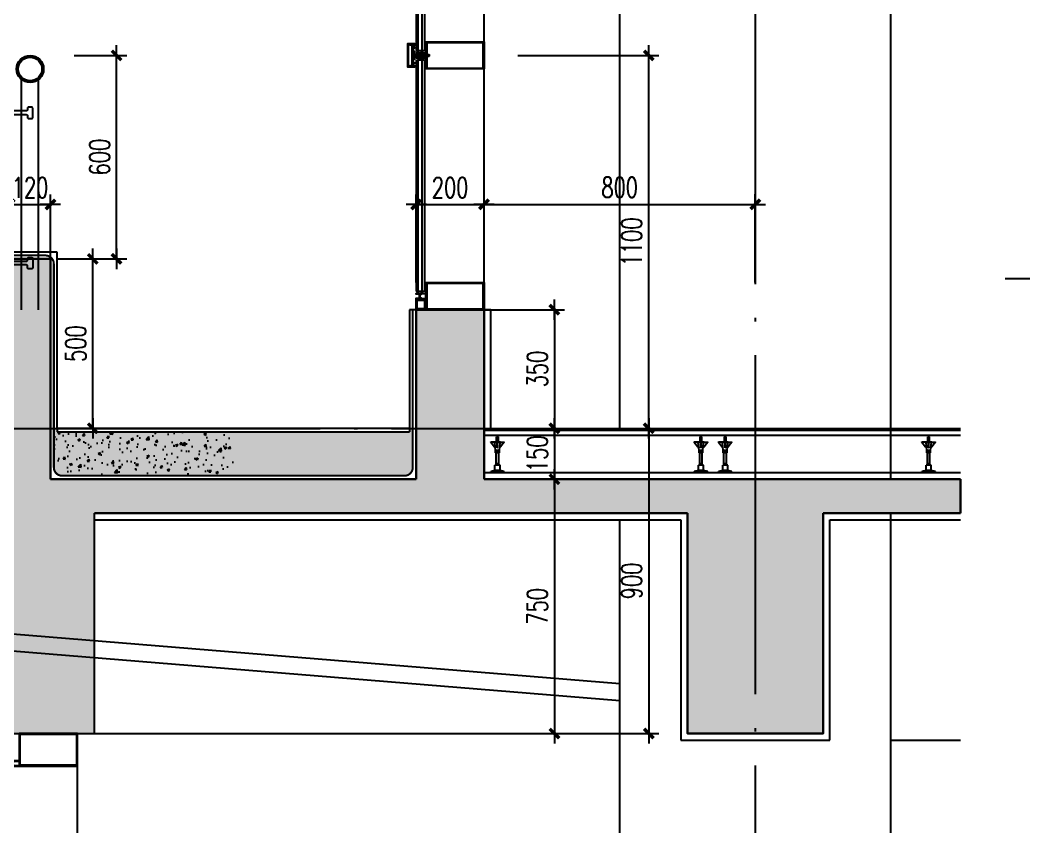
# Model space of a CAD drawing. Extents: x 1980812 to 2578970, y -669191 to 284498.
# Drawn here: x 2391401 to 2394361, y -397018 to -394620 of the extents above; entities that cross this region are included whole.
import ezdxf
from ezdxf.enums import TextEntityAlignment as Align

# ---------------------------------------------------------------- set-up
doc = ezdxf.new("R2010")
doc.units = 0
doc.header["$LTSCALE"] = 1000
doc.header["$MEASUREMENT"] = 0
for name, pattern in [('CENTER', [2, 1.25, -0.25, 0.25, -0.25]), ('DASH', [0.35, 0.25, -0.1]), ('DOTE', [2.42, 2, -0.2, 0.02, -0.2]), ('HIDDEN', [0.375, 0.25, -0.125]), ('HIDDEN2', [0.1875, 0.125, -0.0625])]:
    doc.linetypes.add(name, pattern=pattern)
for name, color, linetype in [('A-SECT-MBND-FINE', 252, 'Continuous'), ('A-SECT-MCUT', 1, 'Continuous'), ('A-SECT-MCUT-FINE', 137, 'Continuous'), ('DIM_ELEV', 3, 'Continuous'), ('DIM_IDEN', 3, 'Continuous'), ('dote', 1, 'DOTE'), ('ELEV-4-RAIL', 251, 'Continuous'), ('SF', 1, 'Continuous'), ('TEXT', 7, 'Continuous'), ('WALL', 4, 'Continuous'), ('WINDOW', 2, 'Continuous'), ('可见看线', 63, 'Continuous'), ('建筑辅助线', 231, 'Continuous'), ('柱墙填充', 181, 'Continuous'), ('栏杆', 143, 'Continuous'), ('详细标注', 231, 'Continuous'), ('防水卷材', 6, 'DASH'), ('面层', 31, 'Continuous')]:
    doc.layers.add(name, color=color, linetype=linetype)
doc.styles.add('DIM_FONT', font='SIMPLEX', dxfattribs={"width": 0.7, "bigfont": 'GBCBIG'})
doc.styles.add('ROMANS', font='simplex_.ttf', dxfattribs={"width": 0.8, "height": 500})
doc.dimstyles.new('DIMN20', dxfattribs={"dimscale": 0.2, "dimtxt": 300, "dimasz": 1, "dimexe": 150, "dimexo": 0, "dimgap": 100, "dimtad": 1, "dimdec": 0, "dimzin": 0, "dimdsep": 46, "dimtxsty": 'DIM_FONT', "dimblk1": '_DIMX', "dimblk2": '_DIMX', "dimsah": 1, "dimcen": 0.09, "dimclrd": 256, "dimclre": 256, "dimclrt": 7, "dimadec": 0, "dimazin": 0, "dimtfac": 1, "dimtdec": 0, "dimtix": 1, "dimtmove": 2, "dimatfit": 3, "dimldrblk": '_DIMX', "dimfxl": 150, "dimtolj": 1, "dimtzin": 0, "dimarcsym": 0})

# ---------------------------------------------------------------- blocks, each defined once
blk = doc.blocks.new('M5x45_Pan')
at = {"color": 8, "linetype": 'HIDDEN'}
for p, q in [((0, 1.9), (45, 1.9)), ((44.4, -2.5), (44.4, 2.5)), ((0, -1.9), (45, -1.9))]:
    blk.add_line(p, q, dxfattribs=at)
at = {"color": 0, "linetype": 'ByBlock'}
blk.add_lwpolyline([(-1.4, -4.8), (0, -4.8), (0, 4.7), (-1.4, 4.7, 0.228537), (-2.2, 4.4, 0.349288), (-2.2, -4.4, 0.228537)], format="xyb", close=True, dxfattribs=at)
at = {"color": 8, "linetype": 'HIDDEN2'}
blk.add_lwpolyline([(-3.7, 0.7), (-1.8, 0.7), (-1.8, -0.8), (-3.7, -0.8)], dxfattribs=at)
at = {"color": 8, "linetype": 'ByBlock'}
blk.add_lwpolyline([(0, 2.5), (44.4, 2.5), (45, 1.9), (45, -1.9), (44.4, -2.5), (0, -2.5)], dxfattribs=at)
at = {"layer": 'TEXT', "color": 8, "linetype": 'CENTER'}
blk.add_line((48, 0), (-6.7, 0), dxfattribs=at)
at = {"layer": 'Defpoints', "color": 8, "style": 'ROMANS', "width": 0.8}
blk.add_text('M5x45', height=1, rotation=90, dxfattribs=at).set_placement((-1, 0), align=Align.MIDDLE)
blk = doc.blocks.new('_DIMX')
blk.add_line((-150, 0), (150, 0))
at = {"const_width": 50}
blk.add_lwpolyline([(-70, -70), (70, 70)], dxfattribs=at)
blk = doc.blocks.new('*D2309')
at = {"layer": 'Defpoints', "color": 0, "transparency": 16777216}
for p in [(2392868.7, -395824.7, 0), (2392868.7, -396724.7, 0), (2393254.5, -396724.7)]:
    blk.add_point(p, dxfattribs=at)
at = {"layer": '详细标注', "lineweight": -2, "transparency": 16777216}
for p, q in [((2392868.7, -395824.7), (2393284.5, -395824.7)), ((2393254.5, -395824.9), (2393254.5, -396724.5)), ((2392868.7, -396724.7), (2393284.5, -396724.7))]:
    blk.add_line(p, q, dxfattribs=at)
at = {"layer": '详细标注', "lineweight": -2, "transparency": 16777216, "xscale": 0.2, "yscale": 0.2, "zscale": 0.2}
for p, rotation in [((2393254.5, -395824.7), 90), ((2393254.5, -396724.7), 270)]:
    blk.add_blockref('_DIMX', p, dxfattribs=dict(at, rotation=rotation))
at = {"layer": '详细标注', "color": 7, "transparency": 16777216, "insert": (2393204.5, -396274.7), "char_height": 60, "attachment_point": 5, "rotation": 90, "style": 'DIM_FONT'}
blk.add_mtext('\\A1;900', dxfattribs=at)
blk = doc.blocks.new('*D2664')
at = {"layer": 'Defpoints', "color": 0, "transparency": 16777216}
for p in [(2391510.3, -395324.7, 0), (2391615.1, -395324.7, 0), (2391510.3, -395824.7, 0)]:
    blk.add_point(p, dxfattribs=at)
at = {"layer": '详细标注', "lineweight": -2, "transparency": 16777216}
for p, q in [((2391510.3, -395324.7, 0), (2391645.1, -395324.7, 0)), ((2391615.1, -395824.5, 0), (2391615.1, -395324.9, 0)), ((2391510.3, -395824.7, 0), (2391645.1, -395824.7, 0))]:
    blk.add_line(p, q, dxfattribs=at)
at = {"layer": '详细标注', "lineweight": -2, "transparency": 16777216, "xscale": 0.2, "yscale": 0.2, "zscale": 0.2}
for p, rotation in [((2391615.1, -395324.7, 0), 90), ((2391615.1, -395824.7, 0), 270)]:
    blk.add_blockref('_DIMX', p, dxfattribs=dict(at, rotation=rotation))
at = {"layer": '详细标注', "color": 7, "transparency": 16777216, "insert": (2391565.1, -395574.7, 0), "char_height": 60, "attachment_point": 5, "rotation": 90, "style": 'DIM_FONT'}
blk.add_mtext('\\A1;500', dxfattribs=at)
blk = doc.blocks.new('*D2310')
at = {"layer": 'Defpoints', "color": 0, "transparency": 16777216}
for p in [(2391560.3, -394724.7, 0), (2391685.1, -394724.7, 0), (2391580.3, -395324.7, 0)]:
    blk.add_point(p, dxfattribs=at)
at = {"layer": '详细标注', "lineweight": -2, "transparency": 16777216}
for p, q in [((2391560.3, -394724.7, 0), (2391715.1, -394724.7, 0)), ((2391685.1, -395324.5, 0), (2391685.1, -394724.9, 0)), ((2391580.3, -395324.7, 0), (2391715.1, -395324.7, 0))]:
    blk.add_line(p, q, dxfattribs=at)
at = {"layer": '详细标注', "lineweight": -2, "transparency": 16777216, "xscale": 0.2, "yscale": 0.2, "zscale": 0.2}
for p, rotation in [((2391685.1, -394724.7, 0), 90), ((2391685.1, -395324.7, 0), 270)]:
    blk.add_blockref('_DIMX', p, dxfattribs=dict(at, rotation=rotation))
at = {"layer": '详细标注', "color": 7, "transparency": 16777216, "insert": (2391635.1, -395024.7, 0), "char_height": 60, "attachment_point": 5, "rotation": 90, "style": 'DIM_FONT'}
blk.add_mtext('\\A1;600', dxfattribs=at)
blk = doc.blocks.new('A$C573D0ACE')
at = {"layer": '建筑辅助线'}
for p, q in [((-40, 89), (-40, 90)), ((-29, 89), (-40, 89)), ((-40, 89), (-29, 75.7)), ((-11, 89), (-29, 89)), ((-29, 88), (-29, 89)), ((-22.5, 90), (-22.5, 105)), ((-17.5, 105), (-22.5, 105)), ((-20, 105), (-20, 110)), ((-17.5, 90), (-17.5, 105)), ((-11, 88), (-11, 89)), ((-11, 89), (0, 89)), ((0, 89), (-11, 75.7)), ((0, 89), (0, 90)), ((-11, 88), (-29, 88)), ((-29, 75.7), (-26.4, 72.5)), ((-25.8, 65), (-27.8, 88)), ((-14.2, 65), (-25.8, 65)), ((-25.8, 57.5), (-25.8, 65)), ((-22.4, 57.5), (-22.4, 65)), ((-20.5, 72.5), (-20.5, 88)), ((-19.5, 72.5), (-20.5, 72.5)), ((-19.5, 72.5), (-19.5, 88)), ((-17.6, 57.5), (-17.6, 65)), ((-14.2, 65), (-12.2, 88)), ((-14.2, 57.5), (-14.2, 65)), ((-11, 75.7), (-13.6, 72.5)), ((-14.2, 57.5), (-25.8, 57.5)), ((-23.8, 21), (-23.8, 57.5)), ((-16.2, 21), (-16.2, 57.5)), ((-27.5, 6), (-40, 3)), ((-40, 0), (-40, 3)), ((0, 3), (-40, 3)), ((-27.5, 6), (-27.5, 21)), ((-12.5, 21), (-27.5, 21)), ((-12.5, 6), (-27.5, 6)), ((-16.2, 25), (-23.8, 26)), ((-16.2, 24), (-23.8, 25)), ((-16.2, 23), (-23.8, 24)), ((-16.2, 22), (-23.8, 23)), ((-16.2, 21), (-23.8, 22)), ((-12.5, 6), (-12.5, 21)), ((0, 3), (-12.5, 6)), ((0, 0), (0, 3))]:
    blk.add_line(p, q, dxfattribs=at)
blk = doc.blocks.new('*D2312')
at = {"layer": 'Defpoints', "color": 0, "transparency": 16777216}
for p in [(2392868.7, -394724.7), (2393254.5, -394724.7), (2392868.7, -395824.7)]:
    blk.add_point(p, dxfattribs=at)
at = {"layer": '详细标注', "lineweight": -2, "transparency": 16777216}
for p, q in [((2392868.7, -394724.7), (2393284.5, -394724.7)), ((2393254.5, -395824.5), (2393254.5, -394724.9)), ((2392868.7, -395824.7), (2393284.5, -395824.7))]:
    blk.add_line(p, q, dxfattribs=at)
at = {"layer": '详细标注', "lineweight": -2, "transparency": 16777216, "xscale": 0.2, "yscale": 0.2, "zscale": 0.2}
for p, rotation in [((2393254.5, -394724.7), 90), ((2393254.5, -395824.7), 270)]:
    blk.add_blockref('_DIMX', p, dxfattribs=dict(at, rotation=rotation))
at = {"layer": '详细标注', "color": 7, "transparency": 16777216, "insert": (2393204.5, -395274.7), "char_height": 60, "attachment_point": 5, "rotation": 90, "style": 'DIM_FONT'}
blk.add_mtext('\\A1;1100', dxfattribs=at)
blk = doc.blocks.new('*D2667')
at = {"layer": 'Defpoints', "color": 0, "transparency": 16777216}
for p in [(2391490.3, -395164.5, 0), (2391370.3, -395324.7, 0), (2391490.3, -395324.7, 0)]:
    blk.add_point(p, dxfattribs=at)
at = {"layer": '详细标注', "lineweight": -2, "transparency": 16777216}
for p, q in [((2391370.3, -395324.7, 0), (2391370.3, -395134.5, 0)), ((2391490.3, -395324.7, 0), (2391490.3, -395134.5, 0)), ((2391370.1, -395164.5, 0), (2391369.9, -395164.5, 0)), ((2391370.3, -395164.5, 0), (2391490.3, -395164.5, 0)), ((2391490.5, -395164.5, 0), (2391490.7, -395164.5, 0))]:
    blk.add_line(p, q, dxfattribs=at)
at = {"layer": '详细标注', "lineweight": -2, "transparency": 16777216, "xscale": 0.2, "yscale": 0.2, "zscale": 0.2}
blk.add_blockref('_DIMX', (2391370.3, -395164.5, 0), dxfattribs=at)
at = {"layer": '详细标注', "lineweight": -2, "transparency": 16777216, "xscale": 0.2, "yscale": 0.2, "zscale": 0.2, "rotation": 180}
blk.add_blockref('_DIMX', (2391490.3, -395164.5, 0), dxfattribs=at)
at = {"layer": '详细标注', "color": 7, "transparency": 16777216, "insert": (2391430.3, -395114.5, 0), "char_height": 60, "attachment_point": 5, "style": 'DIM_FONT'}
blk.add_mtext('\\A1;120', dxfattribs=at)
blk = doc.blocks.new('*D2313')
at = {"layer": 'Defpoints', "color": 0, "transparency": 16777216}
for p in [(2392768.8, -395164.5), (2392568.8, -395394.7), (2392768.8, -395394.7, 0)]:
    blk.add_point(p, dxfattribs=at)
at = {"layer": '详细标注', "lineweight": -2, "transparency": 16777216}
for p, q in [((2392568.8, -395394.7), (2392568.8, -395134.5)), ((2392768.8, -395394.7), (2392768.8, -395134.5)), ((2392569, -395164.5), (2392768.6, -395164.5))]:
    blk.add_line(p, q, dxfattribs=at)
at = {"layer": '详细标注', "lineweight": -2, "transparency": 16777216, "xscale": 0.2, "yscale": 0.2, "zscale": 0.2, "rotation": 180}
blk.add_blockref('_DIMX', (2392568.8, -395164.5), dxfattribs=at)
at = {"layer": '详细标注', "lineweight": -2, "transparency": 16777216, "xscale": 0.2, "yscale": 0.2, "zscale": 0.2}
blk.add_blockref('_DIMX', (2392768.8, -395164.5), dxfattribs=at)
at = {"layer": '详细标注', "color": 7, "transparency": 16777216, "insert": (2392668.8, -395114.5), "char_height": 60, "attachment_point": 5, "style": 'DIM_FONT'}
blk.add_mtext('\\A1;200', dxfattribs=at)
blk = doc.blocks.new('*D2668')
at = {"layer": 'Defpoints', "color": 0, "transparency": 16777216}
for p in [(2392768.8, -395474.7, 0), (2392768.8, -395824.7, 0), (2392976.3, -395824.7)]:
    blk.add_point(p, dxfattribs=at)
at = {"layer": '详细标注', "lineweight": -2, "transparency": 16777216}
for p, q in [((2392768.8, -395474.7), (2393006.3, -395474.7)), ((2392976.3, -395474.9), (2392976.3, -395824.5)), ((2392768.8, -395824.7), (2393006.3, -395824.7))]:
    blk.add_line(p, q, dxfattribs=at)
at = {"layer": '详细标注', "lineweight": -2, "transparency": 16777216, "xscale": 0.2, "yscale": 0.2, "zscale": 0.2}
for p, rotation in [((2392976.3, -395474.7), 90), ((2392976.3, -395824.7), 270)]:
    blk.add_blockref('_DIMX', p, dxfattribs=dict(at, rotation=rotation))
at = {"layer": '详细标注', "color": 7, "transparency": 16777216, "insert": (2392926.3, -395649.7), "char_height": 60, "attachment_point": 5, "rotation": 90, "style": 'DIM_FONT'}
blk.add_mtext('\\A1;350', dxfattribs=at)
blk = doc.blocks.new('A$C4E184874')
at = {"layer": 'A-SECT-MCUT'}
for radius in [40, 35]:
    blk.add_circle((-50, 710), radius, dxfattribs=at)
at = {"layer": 'A-SECT-MCUT-FINE'}
for p, q in [((-75, 0), (-75, 678.8)), ((-25, 0), (-25, 678.8)), ((-133.4, 592.2), (-133.4, 588.6)), ((-133.4, 592.2), (-122.6, 592.2)), ((-122.6, 592.2), (-122.6, 588.6)), ((-150.2, 586.9), (-135.6, 586.9)), ((-150.2, 574.8), (-135.6, 574.8)), ((-135.6, 588.6), (-135.6, 573)), ((-131.2, 588.6), (-135.6, 588.6)), ((-131.2, 573), (-135.6, 573)), ((-133.4, 572.8), (-133.4, 573)), ((-133.4, 572.8), (-133.4, 569.4)), ((-125.6, 569.4), (-133.4, 569.4)), ((-131.2, 573), (-131.2, 588.6)), ((-122.6, 569.4), (-125.6, 569.4)), ((-125.1, 588.6), (-120.4, 588.6)), ((-125.1, 588.6), (-125.1, 573)), ((-125.1, 573), (-120.4, 573)), ((-122.6, 573), (-122.6, 569.4)), ((-120.4, 588.6), (-120.4, 573)), ((-120.4, 588.4), (-120.4, 587.1)), ((-120.4, 574.5), (-120.4, 573.2)), ((-125.6, 148.8), (-133.4, 148.8)), ((-133.4, 145.4), (-133.4, 148.8)), ((-122.6, 148.8), (-125.6, 148.8)), ((-122.6, 145.1), (-122.6, 148.8)), ((-131.2, 145.1), (-135.6, 145.1)), ((-131.2, 129.6), (-135.6, 129.6)), ((-133.4, 145.4), (-133.4, 145.1)), ((-133.4, 125.9), (-133.4, 129.6)), ((-133.4, 125.9), (-122.6, 125.9)), ((-131.2, 145.1), (-131.2, 129.6)), ((-125.1, 145.1), (-120.4, 145.1)), ((-125.1, 129.6), (-125.1, 145.1)), ((-125.1, 129.6), (-120.4, 129.6)), ((-122.6, 125.9), (-122.6, 129.6)), ((-120.4, 129.6), (-120.4, 145.1)), ((-120.4, 143.7), (-120.4, 145)), ((-120.4, 129.8), (-120.4, 131.1))]:
    blk.add_line(p, q, dxfattribs=at)
for points in [[(-109.9, 575.4), (-60.8, 575.4, -0.414214), (-57.8, 572.4), (-57.8, 567, 0.44229), (-54.8, 564), (-45.2, 564, 0.398045), (-42.3, 567), (-42.3, 594.6, 0.414214), (-45.3, 597.6), (-54.8, 597.6, 0.414214), (-57.8, 594.6), (-57.8, 589.2, -0.414214), (-60.8, 586.2), (-109.9, 586.2)], [(-109.9, 142.8), (-60.8, 142.8, 0.414214), (-57.8, 145.8), (-57.8, 151.2, -0.44229), (-54.8, 154.2), (-45.2, 154.2, -0.398045), (-42.3, 151.2), (-42.3, 123.6, -0.414214), (-45.3, 120.6), (-54.8, 120.6, -0.414214), (-57.8, 123.6), (-57.8, 129, 0.414214), (-60.8, 132), (-109.9, 132)]]:
    blk.add_lwpolyline(points, format="xyb", dxfattribs=at)
for points in [[(-150.2, 586.9), (-155, 590.8), (-155, 585.4)], [(-150.2, 574.8), (-155, 570.9), (-155, 576.3)], [(-108.9, 586.2), (-120.4, 586.2)], [(-120.4, 575.4), (-108.9, 575.4)], [(-120.4, 142.8), (-108.9, 142.8)], [(-108.9, 132), (-120.4, 132)]]:
    blk.add_lwpolyline(points, dxfattribs=at)
at = {"layer": 'DIM_IDEN'}
blk.add_circle((-25, 318.4), 0, dxfattribs=at)
at = {"layer": 'ELEV-4-RAIL'}
for p, q in [((-150.2, 143.4), (-135.6, 143.4)), ((-150.2, 131.3), (-135.6, 131.3)), ((-135.6, 129.6), (-135.6, 145.1))]:
    blk.add_line(p, q, dxfattribs=at)
for points in [[(-150.2, 143.4), (-155, 147.3), (-155, 141.9)], [(-150.2, 131.3), (-155, 127.4), (-155, 132.8)]]:
    blk.add_lwpolyline(points, dxfattribs=at)
at = {"layer": 'WINDOW'}
for p, q in [((-155, 749.4), (-154.4, 750)), ((-155, 749.4), (-155, 5.9)), ((-154.4, 750), (-152, 750)), ((-152, 750), (-151.1, 749.1)), ((-150.1, 750), (-151.1, 749.1)), ((-151.1, 749.1), (-151.1, 6.2)), ((-147.7, 750), (-150.1, 750)), ((-147.1, 749.4), (-147.7, 750)), ((-147.1, 749.4), (-147.1, 5.9)), ((-155, 5.9), (-154.4, 5.3)), ((-154.4, 5.3), (-152, 5.3)), ((-152, 5.3), (-151.1, 6.2)), ((-150.1, 5.3), (-151.1, 6.2)), ((-147.7, 5.3), (-150.1, 5.3)), ((-147.1, 5.9), (-147.7, 5.3))]:
    blk.add_line(p, q, dxfattribs=at)
blk = doc.blocks.new('*D2314')
at = {"layer": 'Defpoints', "color": 0, "transparency": 16777216}
for p in [(2392798.8, -395824.7, 0), (2392798.8, -395974.7, 0), (2392976.3, -395974.7)]:
    blk.add_point(p, dxfattribs=at)
at = {"layer": '详细标注', "linetype": 'ByBlock', "lineweight": -2, "transparency": 16777216}
for p, q in [((2392798.8, -395824.7), (2393006.3, -395824.7)), ((2392798.8, -395974.7), (2393006.3, -395974.7))]:
    blk.add_line(p, q, dxfattribs=at)
at = {"layer": '详细标注', "lineweight": -2, "transparency": 16777216}
blk.add_line((2392976.3, -395824.9), (2392976.3, -395974.5), dxfattribs=at)
at = {"layer": '详细标注', "lineweight": -2, "transparency": 16777216, "xscale": 0.2, "yscale": 0.2, "zscale": 0.2}
for p, rotation in [((2392976.3, -395824.7), 90), ((2392976.3, -395974.7), 270)]:
    blk.add_blockref('_DIMX', p, dxfattribs=dict(at, rotation=rotation))
at = {"layer": '详细标注', "color": 7, "transparency": 16777216, "insert": (2392926.3, -395899.7), "char_height": 60, "attachment_point": 5, "rotation": 90, "style": 'DIM_FONT'}
blk.add_mtext('\\A1;150', dxfattribs=at)
blk = doc.blocks.new('*D2669')
at = {"layer": 'Defpoints', "color": 0, "transparency": 16777216}
for p in [(2392768.8, -395974.7, 0), (2392768.8, -396724.7, 0), (2392976.3, -396724.7, 0)]:
    blk.add_point(p, dxfattribs=at)
at = {"layer": '详细标注', "linetype": 'ByBlock', "lineweight": -2, "transparency": 16777216}
for p, q in [((2392768.8, -395974.7, 0), (2393006.3, -395974.7, 0)), ((2392768.8, -396724.7, 0), (2393006.3, -396724.7, 0))]:
    blk.add_line(p, q, dxfattribs=at)
at = {"layer": '详细标注', "lineweight": -2, "transparency": 16777216}
blk.add_line((2392976.3, -395974.9, 0), (2392976.3, -396724.5, 0), dxfattribs=at)
at = {"layer": '详细标注', "lineweight": -2, "transparency": 16777216, "xscale": 0.2, "yscale": 0.2, "zscale": 0.2}
for p, rotation in [((2392976.3, -395974.7, 0), 90), ((2392976.3, -396724.7, 0), 270)]:
    blk.add_blockref('_DIMX', p, dxfattribs=dict(at, rotation=rotation))
at = {"layer": '详细标注', "color": 7, "transparency": 16777216, "insert": (2392926.3, -396349.7, 0), "char_height": 60, "attachment_point": 5, "rotation": 90, "style": 'DIM_FONT'}
blk.add_mtext('\\A1;750', dxfattribs=at)
blk = doc.blocks.new('*D2670')
at = {"layer": 'Defpoints', "color": 0, "transparency": 16777216}
for p in [(2393568.8, -395164, 0), (2392768.8, -395394.7, 0), (2393568.8, -395394.7, 0)]:
    blk.add_point(p, dxfattribs=at)
at = {"layer": '详细标注', "linetype": 'ByBlock', "lineweight": -2, "transparency": 16777216}
for p, q in [((2392768.8, -395394.7, 0), (2392768.8, -395134, 0)), ((2393568.8, -395394.7, 0), (2393568.8, -395134, 0))]:
    blk.add_line(p, q, dxfattribs=at)
at = {"layer": '详细标注', "lineweight": -2, "transparency": 16777216}
blk.add_line((2392769, -395164, 0), (2393568.6, -395164, 0), dxfattribs=at)
at = {"layer": '详细标注', "lineweight": -2, "transparency": 16777216, "xscale": 0.2, "yscale": 0.2, "zscale": 0.2, "rotation": 180}
blk.add_blockref('_DIMX', (2392768.8, -395164, 0), dxfattribs=at)
at = {"layer": '详细标注', "lineweight": -2, "transparency": 16777216, "xscale": 0.2, "yscale": 0.2, "zscale": 0.2}
blk.add_blockref('_DIMX', (2393568.8, -395164, 0), dxfattribs=at)
at = {"layer": '详细标注', "color": 7, "transparency": 16777216, "insert": (2393168.8, -395114, 0), "char_height": 60, "attachment_point": 5, "style": 'DIM_FONT'}
blk.add_mtext('\\A1;800', dxfattribs=at)

msp = doc.modelspace()

# ---------------------------------------------------------------- hatches: boundary and pattern name
at = {"layer": '柱墙填充'}
h = msp.add_hatch(dxfattribs=at)
h.set_pattern_fill('钢筋混凝土', color=256, scale=20)
h.set_pattern_definition([(45, (2382673.29, -514908.637), (-35.35534, 35.35534), []), (50, (2382673.29, -514908.64), (143.45204, -12.55043), [15, -165]), (355, (2382673.29, -514908.64), (-27.75027, 150.43843), [12, -132]), (100.4514, (2382685.24, -514909.68), (115.70188, 137.88791), [12.74804, -140.22842]), (46.1842, (2382673.29, -514868.64), (213.4482, -33.1038), [22.5, -247.5]), (96.6356, (2382691.08, -514871.4), (186.93254, 194.82357), [19.12206, -210.3426]), (351.1842, (2382673.3, -514868.64), (186.9324, 194.8237), [18, -198]), (21, (2382693.29, -514878.64), (119.38141, -80.52378), [15, -165]), (326, (2382693.29, -514878.64), (48.66307, 145.03), [12, -132]), (71.4514, (2382703.24, -514885.35), (168.04453, 64.5061), [12.74804, -140.22842]), (37.5, (2382673.29, -514908.637), (2.43197, 66.57877), [0, -130.4, 0, -134, 0, -132.5]), (7.5, (2382673.29, -514908.64), (52.613907, 78.882342), [0, -76.4, 0, -127.4, 0, -50.5]), (327.5, (2382628.69, -514908.637), (106.764487, -4.510974), [0, -50, 0, -156, 0, -207]), (317.5, (2382608.69, -514908.64), (116.637234, 20.021), [0, -65, 0, -103.6, 0, -147])])
h.paths.add_polyline_path([(2390770.3, -395474.7), (2390870.3, -395474.7), (2390870.3, -396174.7), (2391370.3, -396174.7), (2391370.3, -395324.7), (2391490.3, -395324.7), (2391490.3, -395974.7), (2392568.8, -395974.7), (2392568.8, -395474.7), (2392768.8, -395474.7), (2392768.8, -395974.7), (2394173.6, -395974.7), (2394173.6, -396074.7), (2393768.8, -396074.7), (2393768.8, -396724.7), (2393368.8, -396724.7), (2393368.8, -396074.7), (2391620.3, -396074.7), (2391620.3, -396724.7), (2391370.3, -396724.7), (2391370.3, -396274.7), (2390920.3, -396274.7), (2390920.3, -396724.7), (2390770.3, -396724.7)])
h = msp.add_hatch(dxfattribs=at)
h.set_pattern_fill('混凝土', color=256, scale=10)
h.set_pattern_definition([(50, (2382144.783, -514908.637), (71.726018, -6.275213), [7.5, -82.5]), (355, (2382144.78, -514908.64), (-13.875133, 75.219213), [6, -66]), (100.4514, (2382150.76, -514909.16), (57.85094, 68.943954), [6.37402, -70.11421]), (46.1842, (2382144.78, -514888.64), (106.724105, -16.5519), [11.25, -123.75]), (96.6356, (2382153.68, -514890.02), (93.46627, 97.41179), [9.56103, -105.1713]), (351.1842, (2382144.78, -514888.64), (93.46619, 97.41186), [9, -99]), (21, (2382154.783, -514893.637), (59.690705, -40.26189), [7.5, -82.5]), (326, (2382154.78, -514893.64), (24.331533, 72.515005), [6, -66]), (71.4514, (2382159.76, -514896.99), (84.022263, 32.25305), [6.37402, -70.11421]), (37.5, (2382144.783, -514908.637), (1.2159855, 33.2893854), [0, -65.2, 0, -67, 0, -66.25]), (7.5, (2382144.783, -514908.637), (26.306954, 39.441171), [0, -38.2, 0, -63.7, 0, -25.25]), (327.5, (2382122.483, -514908.637), (53.3822436, -2.255487), [0, -25, 0, -78, 0, -103.5]), (317.5, (2382112.483, -514908.637), (58.318617, 10.010498), [0, -32.5, 0, -51.8, 0, -73.5])])
h.paths.add_polyline_path([(2392030.3, -395824.7), (2392020.3, -395824.7), (2392020.3, -395834.7), (2391510.3, -395834.7), (2391510.3, -395824.7), (2391500.3, -395824.7), (2391500.3, -395939.7, 0.414214), (2391525.3, -395964.7), (2392005.3, -395964.7, 0.414214), (2392030.3, -395939.7)])
h.paths.add_polyline_path([(2391360.3, -395824.7), (2391350.3, -395824.7), (2391350.3, -396041.9), (2391145.3, -396041.9), (2391145.3, -396154.6), (2391335.3, -396154.6, 0.414214), (2391360.3, -396129.6)])
h.paths.add_polyline_path([(2391095.3, -396041.9), (2390890.3, -396041.9), (2390890.3, -395824.7), (2390880.3, -395824.7), (2390880.3, -396129.6, 0.414214), (2390905.3, -396154.6), (2391095.3, -396154.6)])
h = msp.add_hatch(dxfattribs=at)
h.set_pattern_fill('混凝土', color=256, scale=10)
h.set_pattern_definition([(50, (2382572.3, -500262.456), (71.726018, -6.275213), [7.5, -82.5]), (355, (2382572.3, -500262.456), (-13.875133, 75.219213), [6, -66]), (100.4514, (2382578.28, -500262.98), (57.85094, 68.943954), [6.37402, -70.11421]), (46.1842, (2382572.3, -500242.46), (106.724105, -16.5519), [11.25, -123.75]), (96.6356, (2382581.2, -500243.84), (93.46627, 97.41179), [9.56103, -105.1713]), (351.1842, (2382572.3, -500242.46), (93.4662, 97.41186), [9, -99]), (21, (2382582.3, -500247.456), (59.690705, -40.26189), [7.5, -82.5]), (326, (2382582.3, -500247.456), (24.331533, 72.515005), [6, -66]), (71.4514, (2382587.28, -500250.81), (84.022263, 32.25305), [6.37402, -70.11421]), (37.5, (2382572.303, -500262.456), (1.2159855, 33.2893854), [0, -65.2, 0, -67, 0, -66.25]), (7.5, (2382572.303, -500262.456), (26.306954, 39.441171), [0, -38.2, 0, -63.7, 0, -25.25]), (327.5, (2382550.003, -500262.456), (53.3822436, -2.255487), [0, -25, 0, -78, 0, -103.5]), (317.5, (2382540.003, -500262.456), (58.318617, 10.010498), [0, -32.5, 0, -51.8, 0, -73.5])])
h.paths.add_polyline_path([(2391510.3, -395834.7), (2391510.3, -395824.7), (2391500.3, -395824.7), (2391500.3, -395939.7, 0.414214), (2391525.3, -395964.7), (2392533.8, -395964.7, 0.414214), (2392558.8, -395939.7), (2392558.8, -395824.7), (2392548.8, -395824.7), (2392548.8, -395834.7)])
h.paths.add_polyline_path([(2391095.3, -396041.9), (2390890.3, -396041.9), (2390890.3, -395824.7), (2390880.3, -395824.7), (2390880.3, -396129.6, 0.414214), (2390905.3, -396154.6), (2391095.3, -396154.6)])
h.paths.add_polyline_path([(2391335.3, -396154.6, 0.414214), (2391360.3, -396129.6), (2391360.3, -395824.7), (2391350.3, -395824.7), (2391350.3, -396041.9), (2391145.3, -396041.9), (2391145.3, -396154.6)])

# ---------------------------------------------------------------- linework, layer by layer
at = {"layer": 'A-SECT-MBND-FINE'}
msp.add_line((2393368.8, -396724.7, 0), (2393768.8, -396724.7, 0), dxfattribs=at)
at = {"layer": 'A-SECT-MCUT', "elevation": 0}
for points in [[(2392768.8, -394724.7), (2392768.8, -394764.7), (2392633.2, -394764.7), (2392596.8, -394764.7), (2392596.8, -394732.5), (2392580.1, -394732.5), (2392580.1, -394731.6), (2392583.6, -394730.8), (2392584.1, -394731.3), (2392596.8, -394731.3), (2392596.8, -394724.7), (2392596.8, -394718.2), (2392584.1, -394718.2), (2392583.6, -394718.7), (2392580.1, -394717.9), (2392580.1, -394717), (2392596.8, -394717), (2392596.8, -394684.7), (2392633.2, -394684.7), (2392768.8, -394684.7)], [(2392599.8, -394762.2), (2392765.8, -394762.2), (2392765.8, -394724.7), (2392765.8, -394687.2), (2392599.8, -394687.2)], [(2392579.5, -394730.1), (2392583.3, -394729.7), (2392584.2, -394730.9), (2392583.6, -394731.3), (2392583, -394730.8), (2392579.5, -394731.6), (2392579.5, -394732.5), (2392568.3, -394732.5), (2392568.3, -394731), (2392578.3, -394731), (2392578.3, -394718.5), (2392568.3, -394718.5), (2392568.3, -394717), (2392579.5, -394717), (2392579.5, -394717.9), (2392583, -394718.7), (2392583.6, -394718.2), (2392584.2, -394718.6), (2392583.3, -394719.7), (2392579.5, -394719.4)], [(2392768.8, -395434.7), (2392768.8, -395474.7), (2392633.2, -395474.7), (2392596.8, -395474.7), (2392596.8, -395442.5), (2392580.1, -395442.5), (2392580.1, -395441.6), (2392583.6, -395440.8), (2392584.1, -395441.3), (2392596.8, -395441.3), (2392596.8, -395434.7), (2392596.8, -395428.2), (2392584.1, -395428.2), (2392583.6, -395428.7), (2392580.1, -395427.9), (2392580.1, -395427), (2392596.8, -395427), (2392596.8, -395394.7), (2392633.2, -395394.7), (2392768.8, -395394.7)], [(2392599.8, -395472.2), (2392765.8, -395472.2), (2392765.8, -395434.7), (2392765.8, -395397.2), (2392599.8, -395397.2)], [(2392579.5, -395440.1), (2392583.3, -395439.7), (2392584.2, -395440.9), (2392583.6, -395441.3), (2392583, -395440.8), (2392579.5, -395441.6), (2392579.5, -395442.5), (2392568.3, -395442.5), (2392568.3, -395441), (2392578.3, -395441), (2392578.3, -395428.5), (2392568.3, -395428.5), (2392568.3, -395427), (2392579.5, -395427), (2392579.5, -395427.9), (2392583, -395428.7), (2392583.6, -395428.2), (2392584.2, -395428.6), (2392583.3, -395429.7), (2392579.5, -395429.4)], [(2392568.8, -395443.5), (2392595.8, -395443.5), (2392595.8, -395474.7), (2392568.8, -395474.7)], [(2392571.8, -395446.5), (2392592.8, -395446.5), (2392592.8, -395471.7), (2392571.8, -395471.7)], [(2391570.3, -396813.5), (2391570.3, -396724.7), (2391434.7, -396724.7), (2391398.3, -396724.7), (2391398.3, -396805.7), (2391381.6, -396805.7), (2391381.6, -396806.6), (2391385.1, -396807.5), (2391385.6, -396806.9), (2391398.3, -396806.9), (2391398.3, -396813.5), (2391398.3, -396820), (2391385.6, -396820), (2391385.1, -396819.5), (2391381.6, -396820.3), (2391381.6, -396821.2), (2391398.3, -396821.2), (2391398.3, -396821.2), (2391434.7, -396821.2), (2391570.3, -396821.2)], [(2391401.3, -396727.2), (2391567.3, -396727.2), (2391567.3, -396813.5), (2391567.3, -396818.7), (2391401.3, -396818.7)]]:
    msp.add_lwpolyline(points, close=True, dxfattribs=at)
for points in [[(2392563.3, -394759.7), (2392543.8, -394759.7), (2392543.8, -394689.7), (2392563.3, -394689.7, -0.414214), (2392563.8, -394690.2), (2392563.8, -394690.5, -0.351524), (2392563.4, -394691), (2392559.5, -394691.9, -0.256425), (2392559.1, -394691.7), (2392558.4, -394691.1, 0.198912), (2392558.1, -394690.9), (2392552.3, -394690.9, 0.414214), (2392551.8, -394691.4), (2392551.8, -394694.4, -0.414214), (2392551.3, -394694.9), (2392550.8, -394694.9, -0.414214), (2392550.3, -394694.4), (2392550.3, -394691.4, 0.414214), (2392549.8, -394690.9), (2392545.8, -394690.9, 0.414214), (2392545.3, -394691.4), (2392545.3, -394758, 0.414214), (2392545.8, -394758.5), (2392549.8, -394758.5, 0.414214), (2392550.3, -394758), (2392550.3, -394755, -0.414214), (2392550.8, -394754.5), (2392551.3, -394754.5, -0.414214), (2392551.8, -394755), (2392551.8, -394758, 0.414214), (2392552.3, -394758.5), (2392558.1, -394758.5, 0.198912), (2392558.4, -394758.4), (2392559.1, -394757.7, -0.256425), (2392559.5, -394757.6), (2392563.4, -394758.4, -0.351524), (2392563.8, -394758.9), (2392563.8, -394759.2, -0.414214)], [(2392563.8, -394713.7, -0.414214), (2392563.3, -394714.2), (2392562.3, -394714.2, 0.414214), (2392561.8, -394714.7), (2392561.8, -394734.7, 0.414214), (2392562.3, -394735.2), (2392563.3, -394735.2, -0.414214), (2392563.8, -394735.7), (2392563.8, -394736.7, -0.414214), (2392563.3, -394737.2), (2392559.3, -394737.2), (2392559.3, -394745, 0.414214), (2392559.8, -394745.5), (2392563.3, -394745.5, -0.414214), (2392563.8, -394746), (2392563.8, -394748.5, -0.414214), (2392563.3, -394749), (2392562.8, -394749, -0.414214), (2392562.3, -394748.5), (2392562.3, -394748, 0.414214), (2392561.8, -394747.5), (2392559.8, -394747.5, 0.414214), (2392559.3, -394748), (2392559.3, -394755, 0.414214), (2392559.8, -394755.5), (2392561.8, -394755.5, 0.414214), (2392562.3, -394755), (2392562.3, -394754.5, -0.414214), (2392562.8, -394754), (2392563.3, -394754, -0.414214), (2392563.8, -394754.5), (2392563.8, -394757.7, -0.479811), (2392563.2, -394758.2), (2392559.5, -394757.4, 0.256425), (2392559, -394757.5), (2392558.3, -394758.2, -0.198912), (2392558, -394758.3), (2392555, -394758.3, -0.10157), (2392554.8, -394758.3), (2392552.4, -394757.2, -0.300021), (2392552.1, -394756.8), (2392552.1, -394756, -0.414214), (2392552.6, -394755.5), (2392556.3, -394755.5, 0.414214), (2392556.8, -394755), (2392556.8, -394748.2), (2392556.8, -394701.2), (2392556.8, -394694.5, 0.414214), (2392556.3, -394694), (2392552.6, -394694, -0.414214), (2392552.1, -394693.5), (2392552.1, -394692.7, -0.300021), (2392552.4, -394692.2), (2392554.8, -394691.2, -0.10157), (2392555, -394691.1), (2392558, -394691.1, -0.198912), (2392558.3, -394691.3), (2392559, -394692, 0.256425), (2392559.5, -394692.1), (2392563.2, -394691.3, -0.479811), (2392563.8, -394691.8), (2392563.8, -394695, -0.414214), (2392563.3, -394695.5), (2392562.8, -394695.5, -0.414214), (2392562.3, -394695), (2392562.3, -394694.5, 0.414214), (2392561.8, -394694), (2392559.8, -394694, 0.414214), (2392559.3, -394694.5), (2392559.3, -394701.5, 0.414214), (2392559.8, -394702), (2392561.8, -394702, 0.414214), (2392562.3, -394701.5), (2392562.3, -394701, -0.414214), (2392562.8, -394700.5), (2392563.3, -394700.5, -0.414214), (2392563.8, -394701), (2392563.8, -394703.5, -0.414214), (2392563.3, -394704), (2392559.8, -394704, 0.414214), (2392559.3, -394704.5), (2392559.3, -394712.2), (2392563.3, -394712.2, -0.414214), (2392563.8, -394712.7)]]:
    msp.add_lwpolyline(points, format="xyb", close=True, dxfattribs=at)
at = {"layer": 'A-SECT-MCUT-FINE'}
for p, q in [((2392768.8, -395474.7, 0), (2392768.8, -394399.2, 0)), ((2392587.8, -394711, 0), (2392573.8, -394711, 0)), ((2392587.8, -394738.4, 0), (2392573.8, -394738.4, 0)), ((2392587.8, -395421, 0), (2392573.8, -395421, 0)), ((2391570.3, -397018.1, 0), (2391570.3, -396803.5, 0))]:
    msp.add_line(p, q, dxfattribs=at)
for centre in [(2392586.6, -394714, 0), (2392586.6, -394735.5, 0), (2392586.6, -395424, 0)]:
    msp.add_circle(centre, 2.98, dxfattribs=at)
for centre, start, end in [((2392570, -394713.6, 0), 320.5682, 27.9183), ((2392570, -394735.9, 0), 332.0817, 39.4318), ((2392570, -395423.6, 0), 320.5682, 27.9183)]:
    msp.add_arc(centre, 5.39, start, end, dxfattribs=at)
at = {"layer": 'DIM_ELEV'}
msp.add_line((2394590.3, -395384.1, 0), (2394305.2, -395384.1, 0), dxfattribs=at)
at = {"layer": 'dote', "linetype": 'DOTE', "ltscale": 0.5}
for p, q in [((2393568.8, -394399.2, 0), (2393568.8, -397018.1, 0)), ((2390075.5, -395824.7, 0), (2394173.6, -395824.7, 0))]:
    msp.add_line(p, q, dxfattribs=at)
at = {"layer": 'WALL'}
for p, q in [((2391370.3, -395324.7, 0), (2391490.3, -395324.7, 0)), ((2391490.3, -395324.7, 0), (2391370.3, -395324.7, 0)), ((2391370.3, -395324.7, 0), (2391490.3, -395324.7, 0)), ((2391490.3, -395974.7, 0), (2391490.3, -395324.7, 0)), ((2391490.3, -395974.7, 0), (2391490.3, -395324.7, 0)), ((2391490.3, -395324.7, 0), (2391490.3, -395974.7, 0)), ((2392568.8, -395974.7, 0), (2392568.8, -395474.7, 0)), ((2392568.8, -395474.7, 0), (2392768.8, -395474.7, 0)), ((2392768.8, -395474.7, 0), (2392568.8, -395474.7, 0)), ((2392568.8, -395474.7, 0), (2392568.8, -395974.7, 0)), ((2392568.8, -395974.7, 0), (2392568.8, -395474.7, 0)), ((2392568.8, -395474.7, 0), (2392768.8, -395474.7, 0)), ((2392768.8, -395474.7, 0), (2392768.8, -395974.7, 0)), ((2392768.8, -395974.7, 0), (2392768.8, -395474.7, 0)), ((2392768.8, -395474.7, 0), (2392768.8, -395974.7, 0)), ((2391490.3, -395974.7, 0), (2392568.8, -395974.7, 0)), ((2392568.8, -395974.7, 0), (2391490.3, -395974.7, 0)), ((2391490.3, -395974.7, 0), (2392568.8, -395974.7, 0)), ((2392768.8, -395974.7, 0), (2394173.6, -395974.7, 0)), ((2394173.6, -395974.7, 0), (2392768.8, -395974.7, 0)), ((2392768.8, -395974.7, 0), (2394173.6, -395974.7, 0)), ((2394173.6, -396074.7, 0), (2394173.6, -395974.7, 0)), ((2394173.6, -395974.7, 0), (2394173.6, -396074.7, 0)), ((2391620.3, -396074.7, 0), (2392668.8, -396074.7, 0)), ((2391620.3, -396074.7, 0), (2393368.8, -396074.7, 0)), ((2391620.3, -396074.7, 0), (2392668.8, -396074.7, 0)), ((2391620.3, -396074.7, 0), (2393368.8, -396074.7, 0)), ((2391620.3, -396724.7, 0), (2391620.3, -396074.7, 0)), ((2393368.8, -396074.7, 0), (2391620.3, -396074.7, 0)), ((2393368.8, -396074.7, 0), (2393368.8, -396724.7, 0)), ((2393368.8, -396724.7, 0), (2393368.8, -396074.7, 0)), ((2393768.8, -396074.7, 0), (2394173.6, -396074.7, 0)), ((2393768.8, -396724.7, 0), (2393768.8, -396074.7, 0)), ((2393768.8, -396074.7, 0), (2394173.6, -396074.7, 0)), ((2394173.6, -396074.7, 0), (2393768.8, -396074.7, 0)), ((2393768.8, -396074.7, 0), (2393768.8, -396724.7, 0)), ((2391370.3, -396724.7, 0), (2391620.3, -396724.7, 0)), ((2391370.3, -396724.7, 0), (2391620.3, -396724.7, 0)), ((2393368.8, -396724.7, 0), (2393768.8, -396724.7, 0)), ((2393768.8, -396724.7, 0), (2393368.8, -396724.7, 0))]:
    msp.add_line(p, q, dxfattribs=at)
at = {"layer": 'WALL', "elevation": 0}
msp.add_lwpolyline([(2393368.8, -396074.7), (2393368.8, -396724.7), (2393768.8, -396724.7), (2393768.8, -396074.7)], dxfattribs=at)
at = {"layer": 'WINDOW'}
for p, q in [((2392568.8, -394399.2, 0), (2392568.8, -394710, 0)), ((2392574.8, -394710, 0), (2392574.8, -394399.2, 0)), ((2392586.8, -394710, 0), (2392586.8, -394399.2, 0)), ((2392592.8, -394399.2, 0), (2392592.8, -394710, 0)), ((2392568.8, -394710, 0), (2392569.8, -394711, 0)), ((2392569.8, -394711, 0), (2392573.8, -394711, 0)), ((2392573.8, -394711, 0), (2392574.8, -394710, 0)), ((2392587.8, -394711, 0), (2392586.8, -394710, 0)), ((2392591.8, -394711, 0), (2392587.8, -394711, 0)), ((2392592.8, -394710, 0), (2392591.8, -394711, 0)), ((2392568.8, -394739.4, 0), (2392569.8, -394738.4, 0)), ((2392568.8, -394739.4, 0), (2392568.8, -395420, 0)), ((2392569.8, -394738.4, 0), (2392573.8, -394738.4, 0)), ((2392573.8, -394738.4, 0), (2392574.8, -394739.4, 0)), ((2392574.8, -395420, 0), (2392574.8, -394739.4, 0)), ((2392587.8, -394738.4, 0), (2392586.8, -394739.4, 0)), ((2392586.8, -395420, 0), (2392586.8, -394739.4, 0)), ((2392591.8, -394738.4, 0), (2392587.8, -394738.4, 0)), ((2392592.8, -394739.4, 0), (2392591.8, -394738.4, 0)), ((2392592.8, -394739.4, 0), (2392592.8, -395420, 0)), ((2392568.8, -395420, 0), (2392569.8, -395421, 0)), ((2392569.8, -395421, 0), (2392573.8, -395421, 0)), ((2392573.8, -395421, 0), (2392574.8, -395420, 0)), ((2392587.8, -395421, 0), (2392586.8, -395420, 0)), ((2392591.8, -395421, 0), (2392587.8, -395421, 0)), ((2392592.8, -395420, 0), (2392591.8, -395421, 0))]:
    msp.add_line(p, q, dxfattribs=at)
at = {"layer": '可见看线'}
for p, q in [((2393168.8, -395824.7, 0), (2393168.8, -394399.2, 0)), ((2393968.8, -395974.7, 0), (2393968.8, -394399.2, 0)), ((2393968.8, -397018.1, 0), (2393968.8, -396074.7, 0)), ((2393168.8, -397018.1, 0), (2393168.8, -396094.7, 0)), ((2391620.3, -396724.7, 0), (2393168.8, -396724.7, 0)), ((2393968.8, -396744.7), (2394173.6, -396744.7, 0))]:
    msp.add_line(p, q, dxfattribs=at)
at = {"layer": '防水卷材', "ltscale": 0.3, "const_width": 6, "elevation": 0}
msp.add_lwpolyline([(2392558.8, -395474.7), (2392558.8, -395939.7, -0.414214), (2392533.8, -395964.7), (2391525.3, -395964.7, -0.414214), (2391500.3, -395939.7), (2391500.3, -395339.7, 0.414214), (2391475.3, -395314.7), (2391385.3, -395314.7, 0.414214), (2391360.3, -395339.7), (2391360.3, -396129.6, -0.414214), (2391335.3, -396154.6), (2390905.3, -396154.6, -0.414214), (2390880.3, -396129.6), (2390880.3, -395489.7, 0.414214), (2390855.3, -395464.7), (2390760.3, -395464.7)], format="xyb", dxfattribs=at)
at = {"layer": '面层'}
for p, q in [((2391510.3, -395304.7, 0), (2391350.3, -395304.7, 0)), ((2391510.3, -395824.7, 0), (2391510.3, -395304.7, 0)), ((2392568.8, -395474.7, 0), (2392548.8, -395474.7, 0)), ((2392548.8, -395474.7, 0), (2392548.8, -395824.7, 0)), ((2392548.8, -395824.7, 0), (2391510.3, -395824.7, 0)), ((2391510.3, -395824.7, 0), (2391510.3, -395834.7, 0)), ((2391510.3, -395834.7, 0), (2392548.8, -395834.7, 0)), ((2392548.8, -395824.7, 0), (2392548.8, -395834.7, 0)), ((2392768.8, -395824.7, 0), (2394173.6, -395824.7, 0)), ((2392768.8, -395829.7, 0), (2394173.6, -395829.7, 0)), ((2392768.8, -395844.7, 0), (2394173.6, -395844.7, 0)), ((2392768.8, -395954.7, 0), (2394173.6, -395954.7, 0)), ((2391620.3, -396094.7, 0), (2393348.8, -396094.7, 0)), ((2393348.8, -396094.7, 0), (2393348.8, -396744.7, 0)), ((2393788.8, -396744.7, 0), (2393788.8, -396094.7, 0)), ((2393788.8, -396094.7, 0), (2394173.6, -396094.7, 0)), ((2391192, -396415.2, 0), (2393168.8, -396577.6, 0)), ((2391188.7, -396465.1, 0), (2393168.8, -396627.7, 0)), ((2393348.8, -396744.7, 0), (2393788.8, -396744.7, 0))]:
    msp.add_line(p, q, dxfattribs=at)
at = {"layer": '面层', "elevation": 0}
msp.add_lwpolyline([(2392788.8, -395824.7), (2392788.8, -395474.7), (2392768.8, -395474.7)], dxfattribs=at)

# ---------------------------------------------------------------- block references
at = {"layer": 'SF', "rotation": 0.0004018880973149244}
msp.add_blockref('M5x45_Pan', (2392561.8, -394724.7, 0), dxfattribs=at)
at = {"layer": '栏杆'}
msp.add_blockref('A$C4E184874', (2391480.3, -395474.7, 0), dxfattribs=at)
at = {"layer": '面层'}
for p in [(2392828.5, -395954.7, 0), (2393428.5, -395954.7, 0), (2393500, -395954.7, 0), (2394100, -395954.7, 0)]:
    msp.add_blockref('A$C573D0ACE', p, dxfattribs=at)

# ---------------------------------------------------------------- dimensions: what is measured, and where the dimension line sits
at = {"layer": '详细标注'}
for base, p1, p2, picture, middle in [((2391685.1, -394724.7, 0), (2391580.3, -395324.7, 0), (2391560.3, -394724.7, 0), '*D2310', (2391635.1, -395024.7, 0)), ((2393254.5, -394724.7, 0), (2392868.7, -395824.7, 0), (2392868.7, -394724.7, 0), '*D2312', (2393204.5, -395274.7, 0)), ((2391615.1, -395324.7, 0), (2391510.3, -395824.7, 0), (2391510.3, -395324.7, 0), '*D2664', (2391565.1, -395574.7, 0)), ((2392976.3, -395824.7, 0), (2392768.8, -395474.7, 0), (2392768.8, -395824.7, 0), '*D2668', (2392926.3, -395649.7, 0)), ((2393254.5, -396724.7, 0), (2392868.7, -395824.7, 0), (2392868.7, -396724.7, 0), '*D2309', (2393204.5, -396274.7, 0))]:
    dim = msp.add_linear_dim(base=base, p1=p1, p2=p2, angle=90, dimstyle='DIMN20', dxfattribs=at)
    dim.commit()
    dim.dimension.update_dxf_attribs({"geometry": picture, "text_midpoint": middle})
for base, p1, p2, picture, middle in [((2391490.3, -395164.5, 0), (2391370.3, -395324.7, 0), (2391490.3, -395324.7, 0), '*D2667', (2391430.3, -395114.5, 0)), ((2392768.8, -395164.5, 0), (2392568.8, -395394.7, 0), (2392768.8, -395394.7, 0), '*D2313', (2392668.8, -395114.5, 0))]:
    dim = msp.add_linear_dim(base=base, p1=p1, p2=p2, dimstyle='DIMN20', dxfattribs=at)
    dim.commit()
    dim.dimension.update_dxf_attribs({"geometry": picture, "text_midpoint": middle})
dim = msp.add_linear_dim(base=(2393568.8, -395164, 0), p1=(2392768.8, -395394.7, 0), p2=(2393568.8, -395394.7, 0), dimstyle='DIMN20', override={"dimfxl": 250, "dimarcsym": 1}, dxfattribs=at)
dim.commit()
dim.dimension.update_dxf_attribs({"geometry": '*D2670', "text_midpoint": (2393168.8, -395114, 0)})
for base, p1, p2, picture, middle in [((2392976.3, -395974.7, 0), (2392798.8, -395824.7, 0), (2392798.8, -395974.7, 0), '*D2314', (2392926.3, -395899.7, 0)), ((2392976.3, -396724.7, 0), (2392768.8, -395974.7, 0), (2392768.8, -396724.7, 0), '*D2669', (2392926.3, -396349.7, 0))]:
    dim = msp.add_linear_dim(base=base, p1=p1, p2=p2, angle=90, dimstyle='DIMN20', override={"dimfxl": 250, "dimarcsym": 1}, dxfattribs=at)
    dim.commit()
    dim.dimension.update_dxf_attribs({"geometry": picture, "text_midpoint": middle})

doc.saveas('drawing.dxf')
